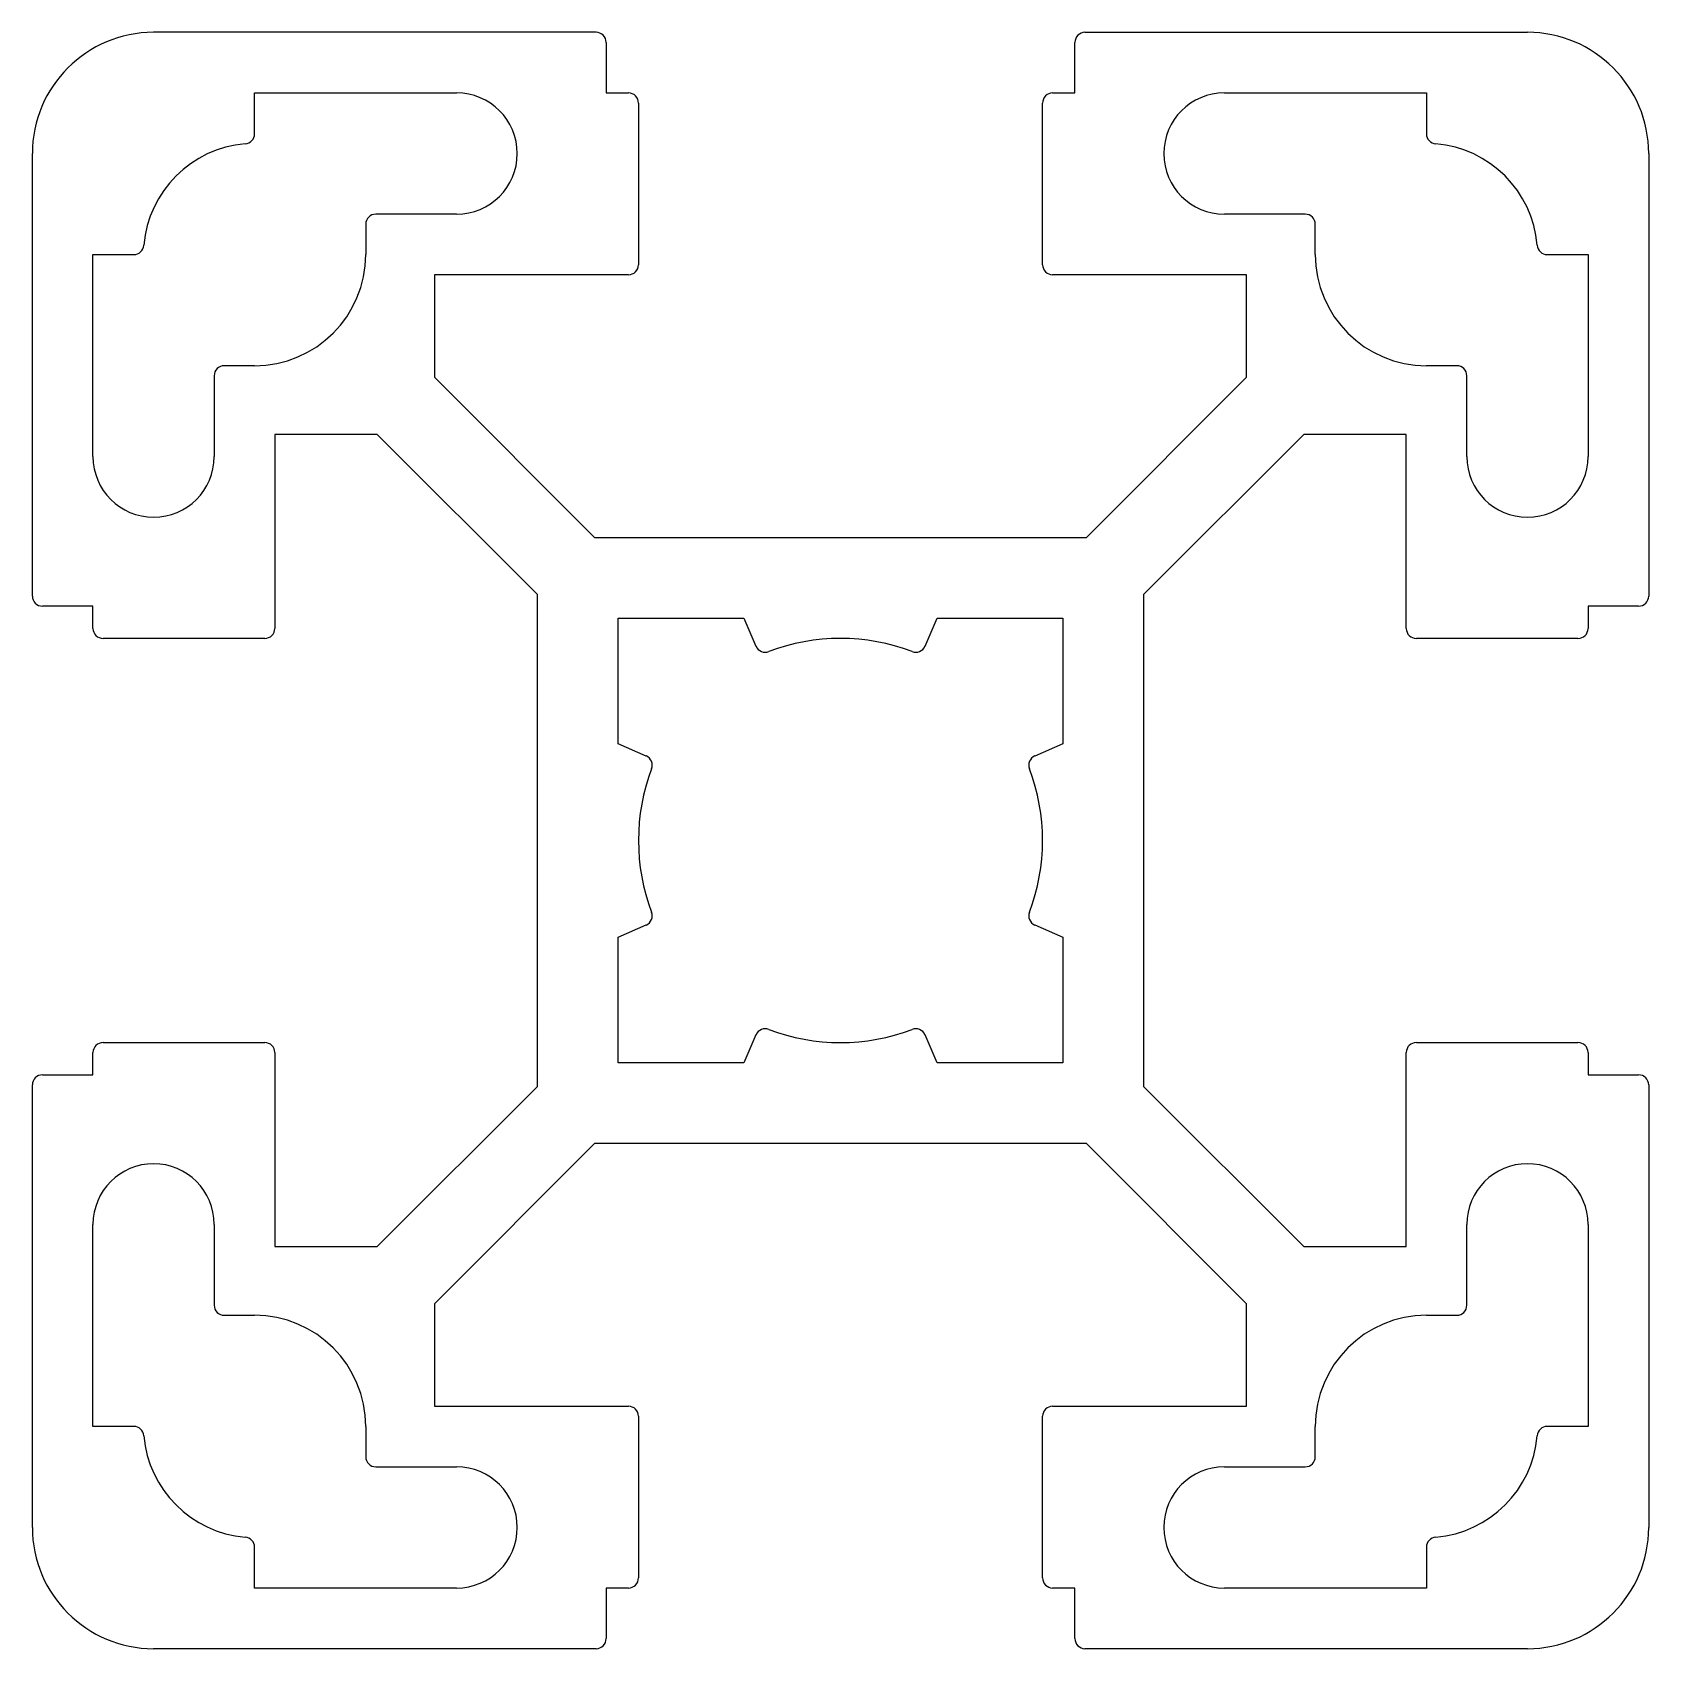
# Model space of a CAD drawing. Extents: x 1.8 to 41.8, y 1.6 to 41.6.
import ezdxf

# ---------------------------------------------------------------- set-up
doc = ezdxf.new("R2010")
doc.units = 0
doc.layers.get('0').update_dxf_attribs({"linetype": 'CONTINUOUS'})

msp = doc.modelspace()

# ---------------------------------------------------------------- linework, layer by layer
for p, q in [((15.799, 41.595), (4.849, 41.595)), ((16.049, 41.345), (16.049, 40.095)), ((27.649, 40.095), (27.649, 41.345)), ((27.899, 41.595), (38.849, 41.595)), ((7.349, 39.085), (7.349, 40.095)), ((7.349, 40.095), (12.349, 40.095)), ((16.049, 40.095), (16.599, 40.095)), ((27.099, 40.095), (27.649, 40.095)), ((31.349, 40.095), (36.349, 40.095)), ((36.349, 40.095), (36.349, 39.085)), ((16.849, 39.845), (16.849, 35.845)), ((26.849, 35.845), (26.849, 39.845)), ((1.849, 27.645), (1.849, 38.595)), ((41.849, 38.595), (41.849, 27.645)), ((10.099, 36.845), (10.099, 36.095)), ((12.349, 37.095), (10.349, 37.095)), ((33.349, 37.095), (31.349, 37.095)), ((33.599, 36.095), (33.599, 36.845)), ((3.349, 31.095), (3.349, 36.095)), ((3.349, 36.095), (4.359, 36.095)), ((39.338, 36.095), (40.349, 36.095)), ((40.349, 36.095), (40.349, 31.095)), ((11.799, 35.595), (11.799, 33.059)), ((16.599, 35.595), (11.799, 35.595)), ((31.899, 35.595), (27.099, 35.595)), ((31.899, 33.059), (31.899, 35.595)), ((7.349, 33.345), (6.599, 33.345)), ((37.099, 33.345), (36.349, 33.345)), ((6.349, 33.095), (6.349, 31.095)), ((11.799, 33.059), (15.763, 29.095)), ((27.934, 29.095), (31.899, 33.059)), ((37.349, 31.095), (37.349, 33.095)), ((7.849, 31.645), (7.849, 26.845)), ((10.384, 31.645), (7.849, 31.645)), ((14.349, 27.681), (10.384, 31.645)), ((33.313, 31.645), (29.349, 27.681)), ((35.849, 31.645), (33.313, 31.645)), ((35.849, 26.845), (35.849, 31.645)), ((15.763, 29.095), (27.934, 29.095)), ((14.349, 15.509), (14.349, 27.681)), ((29.349, 27.681), (29.349, 15.509)), ((3.349, 27.395), (2.099, 27.395)), ((3.349, 26.845), (3.349, 27.395)), ((40.349, 27.395), (40.349, 26.845)), ((41.599, 27.395), (40.349, 27.395)), ((16.349, 23.986), (16.349, 27.095)), ((16.349, 27.095), (19.457, 27.095)), ((19.457, 27.095), (19.757, 26.404)), ((23.94, 26.404), (24.24, 27.095)), ((24.24, 27.095), (27.349, 27.095)), ((27.349, 27.095), (27.349, 23.986)), ((7.599, 26.595), (3.599, 26.595)), ((40.099, 26.595), (36.099, 26.595)), ((17.039, 23.686), (16.349, 23.986)), ((27.349, 23.986), (26.658, 23.686)), ((16.349, 19.203), (17.039, 19.504)), ((16.349, 16.095), (16.349, 19.203)), ((26.658, 19.504), (27.349, 19.203)), ((27.349, 19.203), (27.349, 16.095)), ((3.599, 16.595), (7.599, 16.595)), ((19.757, 16.786), (19.457, 16.095)), ((24.24, 16.095), (23.94, 16.786)), ((36.099, 16.595), (40.099, 16.595)), ((3.349, 15.795), (3.349, 16.345)), ((7.849, 16.345), (7.849, 11.545)), ((19.457, 16.095), (16.349, 16.095)), ((27.349, 16.095), (24.24, 16.095)), ((35.849, 11.545), (35.849, 16.345)), ((40.349, 16.345), (40.349, 15.795)), ((2.099, 15.795), (3.349, 15.795)), ((40.349, 15.795), (41.599, 15.795)), ((1.849, 4.595), (1.849, 15.545)), ((10.384, 11.545), (14.349, 15.509)), ((29.349, 15.509), (33.313, 11.545)), ((41.849, 15.545), (41.849, 4.595)), ((15.763, 14.095), (11.799, 10.131)), ((27.934, 14.095), (15.763, 14.095)), ((31.899, 10.131), (27.934, 14.095)), ((3.349, 7.095), (3.349, 12.095)), ((6.349, 12.095), (6.349, 10.095)), ((37.349, 10.095), (37.349, 12.095)), ((40.349, 12.095), (40.349, 7.095)), ((7.849, 11.545), (10.384, 11.545)), ((33.313, 11.545), (35.849, 11.545)), ((11.799, 10.131), (11.799, 7.595)), ((31.899, 7.595), (31.899, 10.131)), ((6.599, 9.845), (7.349, 9.845)), ((36.349, 9.845), (37.099, 9.845)), ((11.799, 7.595), (16.599, 7.595)), ((16.849, 7.345), (16.849, 3.345)), ((26.849, 3.345), (26.849, 7.345)), ((27.099, 7.595), (31.899, 7.595)), ((4.359, 7.095), (3.349, 7.095)), ((10.099, 7.095), (10.099, 6.345)), ((33.599, 6.345), (33.599, 7.095)), ((40.349, 7.095), (39.338, 7.095)), ((10.349, 6.095), (12.349, 6.095)), ((31.349, 6.095), (33.349, 6.095)), ((7.349, 3.095), (7.349, 4.105)), ((36.349, 4.105), (36.349, 3.095)), ((12.349, 3.095), (7.349, 3.095)), ((16.049, 3.095), (16.049, 1.845)), ((16.599, 3.095), (16.049, 3.095)), ((27.649, 3.095), (27.099, 3.095)), ((27.649, 1.845), (27.649, 3.095)), ((36.349, 3.095), (31.349, 3.095)), ((15.799, 1.595), (4.849, 1.595)), ((38.849, 1.595), (27.899, 1.595))]:
    msp.add_line(p, q)
for centre, radius, start, end in [((4.849, 38.595), 3, 90, 180), ((15.799, 41.345), 0.25, 0, 90), ((27.899, 41.345), 0.25, 90, 180), ((38.849, 38.595), 3, 0, 90), ((12.349, 38.595), 1.5, 270, 90), ((16.599, 39.845), 0.25, 0, 90), ((27.099, 39.845), 0.25, 90, 180), ((31.349, 38.595), 1.5, 90, 270), ((7.349, 36.095), 2.75, 94.7802, 175.2198), ((7.099, 39.085), 0.25, 274.7802, 0), ((36.599, 39.085), 0.25, 180, 265.2198), ((36.349, 36.095), 2.75, 4.7802, 85.2198), ((10.349, 36.845), 0.25, 90, 180), ((33.349, 36.845), 0.25, 0, 90), ((4.359, 36.345), 0.25, 270, 355.2198), ((7.349, 36.095), 2.75, 270, 0), ((36.349, 36.095), 2.75, 180, 270), ((39.338, 36.345), 0.25, 184.7802, 270), ((16.599, 35.845), 0.25, 270, 360), ((27.099, 35.845), 0.25, 180, 270), ((6.599, 33.095), 0.25, 90, 180), ((37.099, 33.095), 0.25, 0, 90), ((4.849, 31.095), 1.5, 180, 0), ((38.849, 31.095), 1.5, 180, 0), ((2.099, 27.645), 0.25, 180, 270), ((41.599, 27.645), 0.25, 270, 0), ((3.599, 26.845), 0.25, 180, 270), ((7.599, 26.845), 0.25, 270, 360), ((36.099, 26.845), 0.25, 180, 270), ((40.099, 26.845), 0.25, 270, 360), ((19.987, 26.504), 0.25, 203.5, 290.7706), ((21.849, 21.595), 5, 69.2294, 110.7706), ((23.71, 26.504), 0.25, 249.2294, 336.5), ((16.94, 23.457), 0.25, 339.2294, 66.5), ((26.757, 23.457), 0.25, 113.5, 200.7706), ((21.849, 21.595), 5, 159.2294, 200.7706), ((21.849, 21.595), 5, 339.2294, 20.7706), ((16.94, 19.733), 0.25, 293.5, 20.7706), ((26.757, 19.733), 0.25, 159.2294, 246.5), ((19.987, 16.686), 0.25, 69.2294, 156.5), ((21.849, 21.595), 5, 249.2294, 290.7706), ((23.71, 16.686), 0.25, 23.5, 110.7706), ((3.599, 16.345), 0.25, 90, 180), ((7.599, 16.345), 0.25, 0, 90), ((36.099, 16.345), 0.25, 90, 180), ((40.099, 16.345), 0.25, 0, 90), ((2.099, 15.545), 0.25, 90, 180), ((41.599, 15.545), 0.25, 0, 90), ((4.849, 12.095), 1.5, 0, 180), ((38.849, 12.095), 1.5, 0, 180), ((6.599, 10.095), 0.25, 180, 270), ((37.099, 10.095), 0.25, 270, 0), ((7.349, 7.095), 2.75, 0, 90), ((36.349, 7.095), 2.75, 90, 180), ((16.599, 7.345), 0.25, 0, 90), ((27.099, 7.345), 0.25, 90, 180), ((4.359, 6.845), 0.25, 4.7802, 90), ((7.349, 7.095), 2.75, 184.7802, 265.2198), ((36.349, 7.095), 2.75, 274.7802, 355.2198), ((39.338, 6.845), 0.25, 90, 175.2198), ((10.349, 6.345), 0.25, 180, 270), ((12.349, 4.595), 1.5, 270, 90), ((31.349, 4.595), 1.5, 90, 270), ((33.349, 6.345), 0.25, 270, 0), ((4.849, 4.595), 3, 180, 270), ((38.849, 4.595), 3, 270, 360), ((7.099, 4.105), 0.25, 0, 85.2198), ((36.599, 4.105), 0.25, 94.7802, 180), ((16.599, 3.345), 0.25, 270, 0), ((27.099, 3.345), 0.25, 180, 270), ((15.799, 1.845), 0.25, 270, 0), ((27.899, 1.845), 0.25, 180, 270)]:
    msp.add_arc(centre, radius, start, end)

doc.saveas('drawing.dxf')
